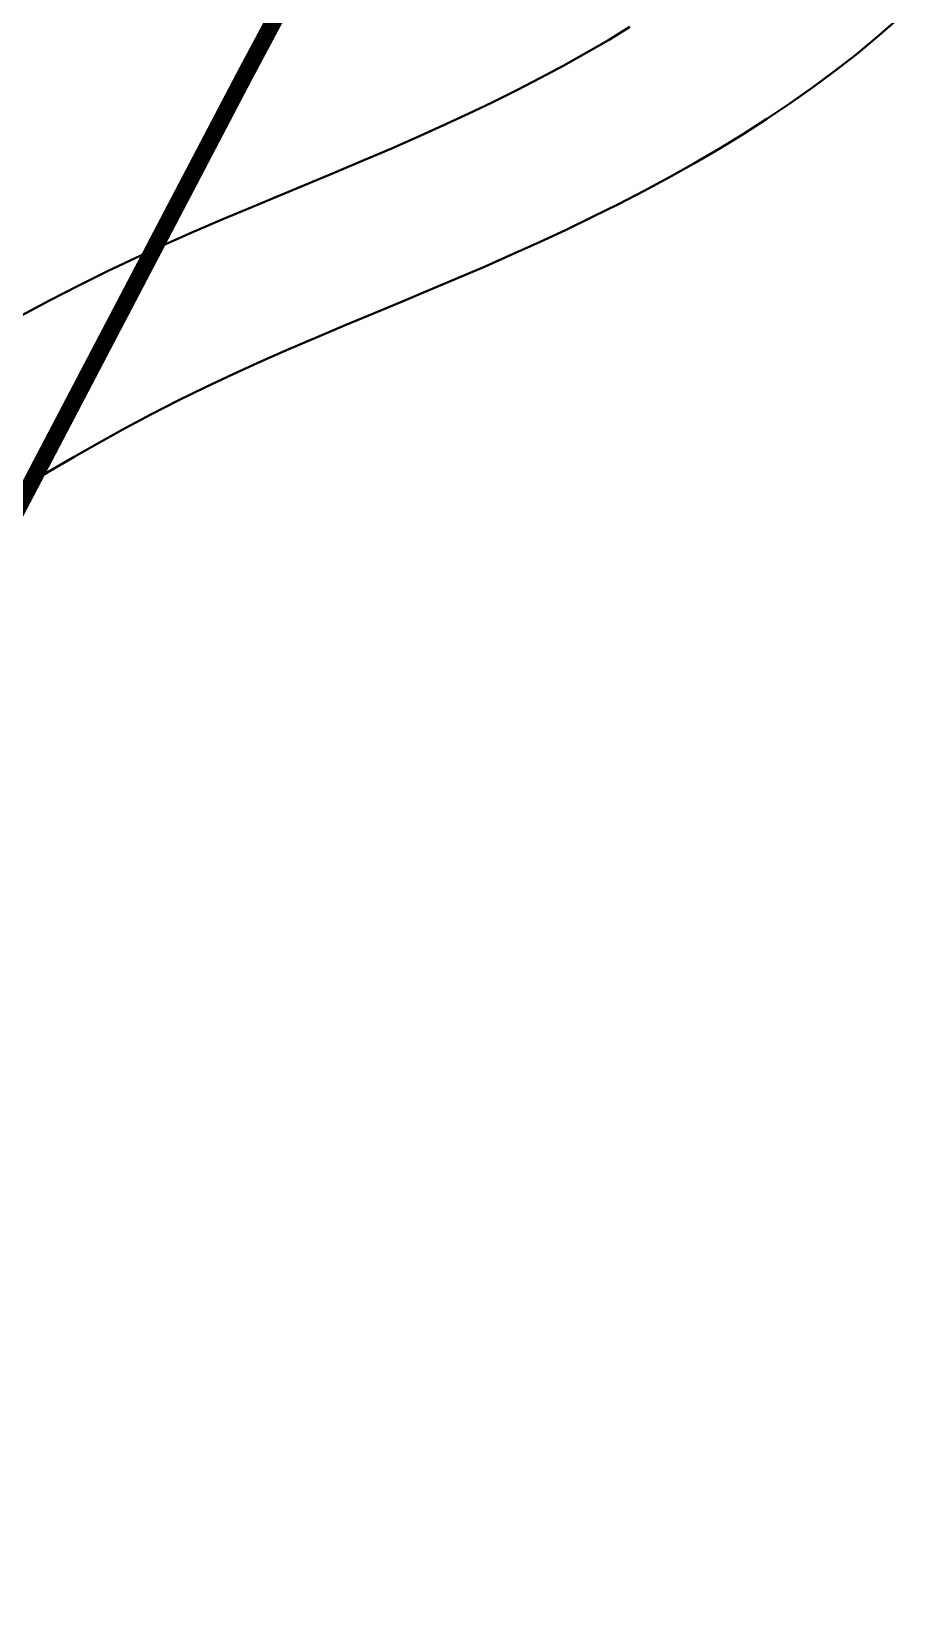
# Model space of a CAD drawing. Header units: metres. Extents: x 561401 to 594056, y 8460144 to 8508504.
# Drawn here: x 584182.63 to 584208.13, y 8496385.52 to 8496431.83 of the extents above; entities that cross this region are included whole.
import ezdxf

# ---------------------------------------------------------------- set-up
doc = ezdxf.new("R2010")
doc.units = ezdxf.units.M
doc.layers.add('1.1. DERECHO DE VIA', color=230, linetype='Continuous')
doc.layers.add('1.1. VIA EXISTENTE', color=252, linetype='Continuous')

msp = doc.modelspace()

# ---------------------------------------------------------------- linework, layer by layer
at = {"layer": '1.1. DERECHO DE VIA', "color": 230, "linetype": 'Continuous', "lineweight": 40, "ltscale": 0.2, "const_width": 0.5}
msp.add_lwpolyline([(584144.147, 8496543.045), (584160.293, 8496531.242), (584176.439, 8496519.44), (584190.618, 8496505.462), (584199.452, 8496487.622), (584201.963, 8496467.874), (584198.365, 8496448.229), (584188.913, 8496430.522), (584179.628, 8496412.808), (584170.652, 8496394.944), (584165.422, 8496375.694), (584164.391, 8496355.734), (584163.89, 8496335.74), (584163.388, 8496315.746), (584162.886, 8496295.752), (584162.385, 8496275.759), (584161.883, 8496255.765), (584161.381, 8496235.771), (584159.347, 8496215.902), (584153.765, 8496196.725), (584144.808, 8496178.874), (584133.74, 8496162.216), (584122.62, 8496145.593), (584111.499, 8496128.969)], dxfattribs=at)
at = {"layer": '1.1. VIA EXISTENTE', "color": 253, "linetype": 'Continuous', "lineweight": 40, "ltscale": 0.2, "true_color": 0x84a4a6}
for points in [[(584200.269, 8496431.957), (584199.636, 8496431.572), (584198.985, 8496431.193), (584198.319, 8496430.821), (584197.637, 8496430.457), (584196.941, 8496430.098), (584196.228, 8496429.746), (584195.501, 8496429.397), (584194.757, 8496429.053), (584193.998, 8496428.711), (584193.222, 8496428.37), (584192.431, 8496428.031), (584191.623, 8496427.691), (584190.801, 8496427.349), (584189.968, 8496427.004), (584189.125, 8496426.652), (584188.276, 8496426.294), (584187.422, 8496425.926), (584186.565, 8496425.547), (584185.709, 8496425.155), (584184.856, 8496424.748), (584184.007, 8496424.329), (584183.167, 8496423.898), (584182.338, 8496423.458)], [(584208.131, 8496432.158), (584207.539, 8496431.643), (584206.928, 8496431.141), (584206.297, 8496430.651), (584205.649, 8496430.172), (584204.984, 8496429.704), (584204.303, 8496429.248), (584203.607, 8496428.802), (584202.897, 8496428.368), (584202.174, 8496427.945), (584201.439, 8496427.532), (584200.692, 8496427.131), (584199.935, 8496426.74), (584199.168, 8496426.358), (584198.391, 8496425.984), (584197.604, 8496425.618), (584196.808, 8496425.258), (584196.003, 8496424.903), (584195.19, 8496424.553), (584194.369, 8496424.207), (584193.543, 8496423.862), (584192.713, 8496423.517), (584191.88, 8496423.171), (584191.048, 8496422.82), (584190.218, 8496422.464), (584189.392, 8496422.099), (584188.573, 8496421.726), (584187.761, 8496421.341), (584186.96, 8496420.947), (584186.17, 8496420.543), (584185.393, 8496420.132), (584184.632, 8496419.714), (584183.888, 8496419.291), (584183.162, 8496418.865), (584182.457, 8496418.436)]]:
    msp.add_lwpolyline(points, dxfattribs=at)

doc.saveas('drawing.dxf')
